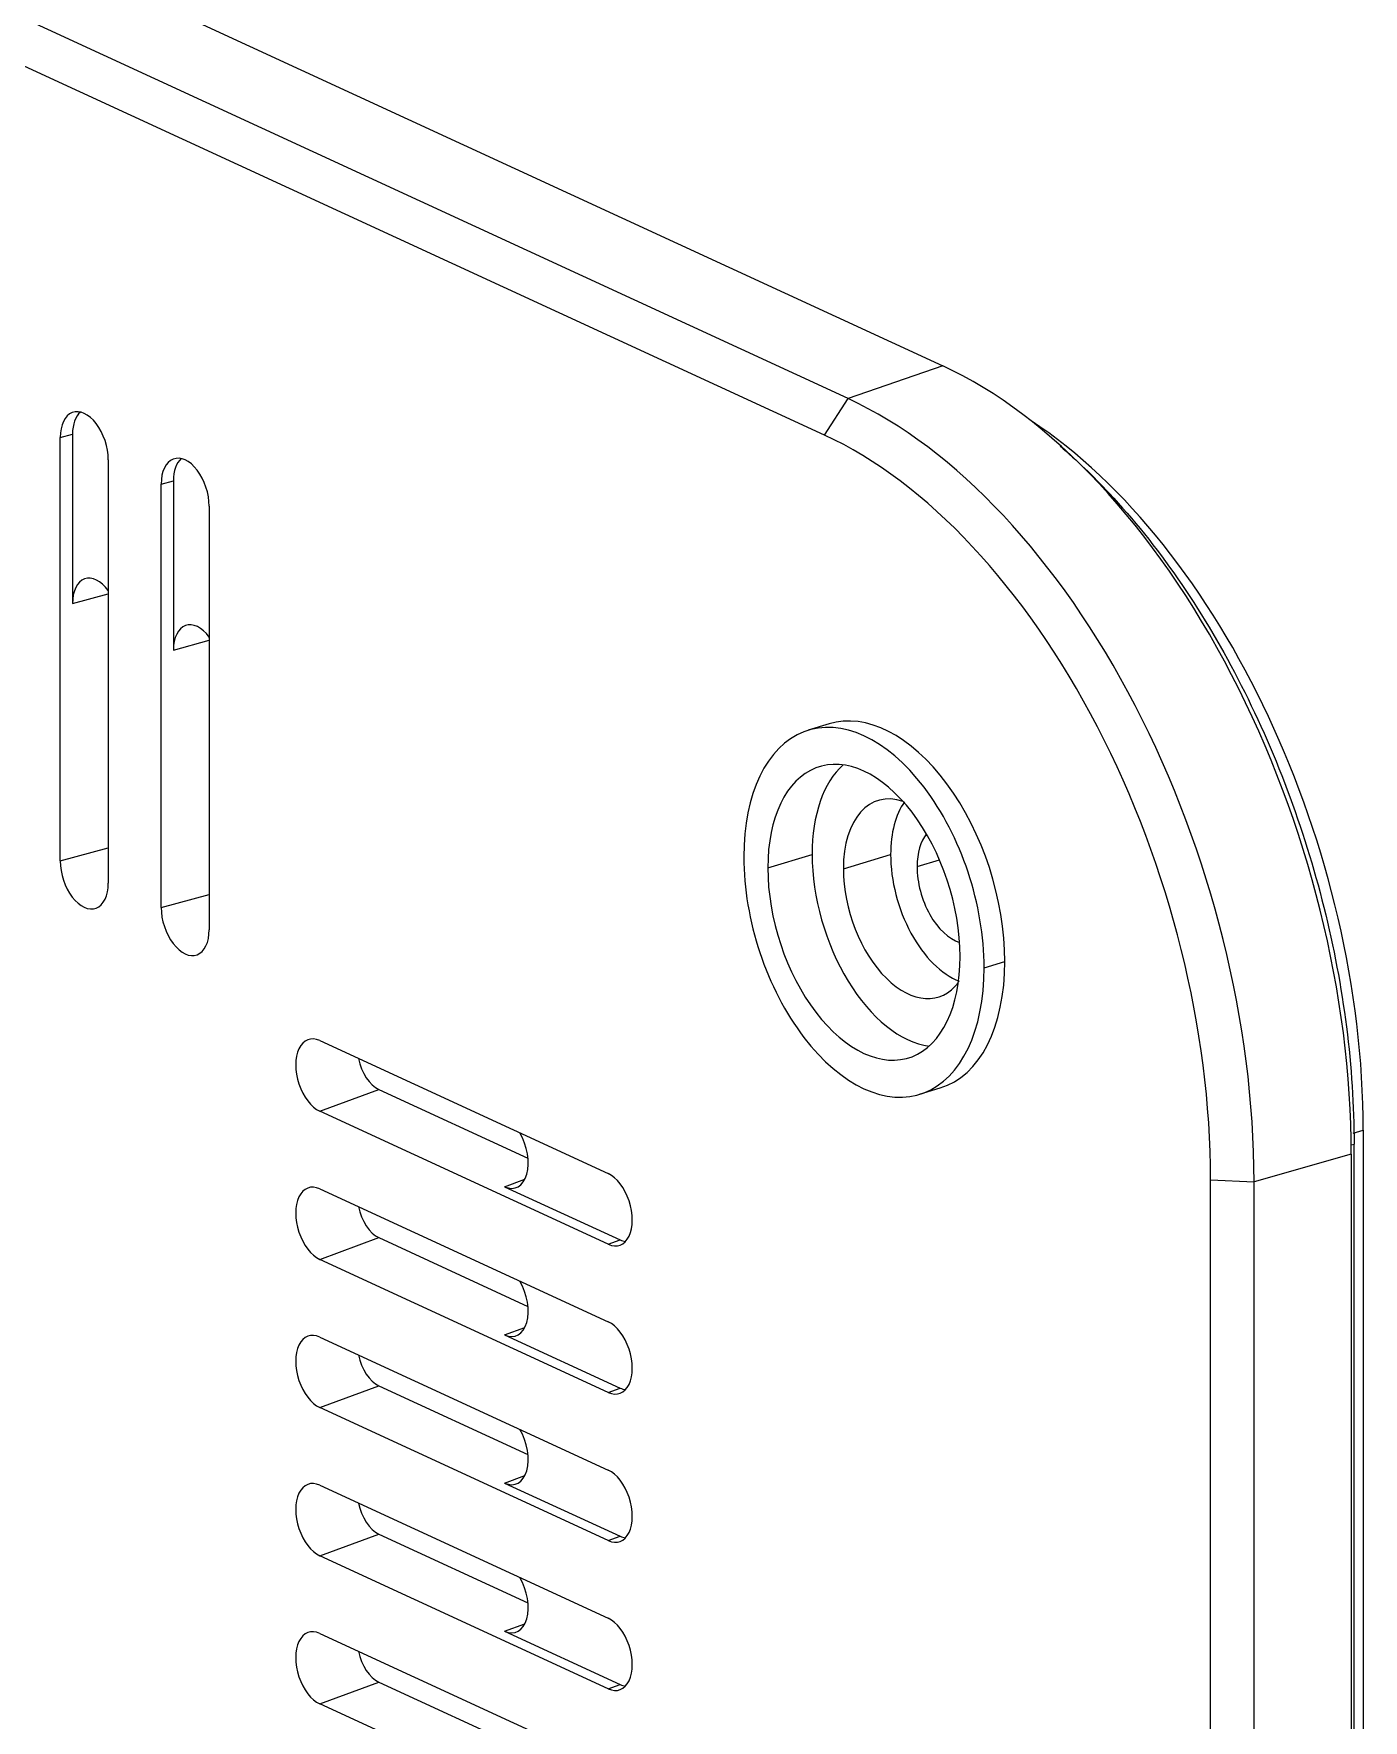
# Model space of a CAD drawing. Header units: millimetres. Extents: x -1304 to 1304, y -904 to 904.
# Drawn here: x -579.41 to -544.5, y 225.24 to 269.54 of the extents above; entities that cross this region are included whole.
import ezdxf

# ---------------------------------------------------------------- set-up
doc = ezdxf.new("R2010")
doc.units = ezdxf.units.MM
doc.header["$MEASUREMENT"] = 0
doc.layers.add('layer 1', color=7, linetype='Continuous')

msp = doc.modelspace()

# ---------------------------------------------------------------- linework, layer by layer
at = {"layer": 'layer 1', "color": 155, "lineweight": 18}
for points in [[(-612.9863, 287.3133), (-612.9863, 287.3133), (-555.5453, 260.8162), (-555.5453, 260.8162)], [(-558.0276, 259.9542), (-558.0276, 259.9542), (-615.4686, 286.4513), (-615.4686, 286.4513)], [(-558.6477, 258.9974), (-558.6477, 258.9974), (-616.0887, 285.4945), (-616.0887, 285.4945)], [(-578.1906, 259.6027), (-578.3219, 259.4912), (-578.397, 259.2796), (-578.397, 259.021)], [(-544.5007, 240.738), (-544.5007, 248.1321), (-548.2321, 256.1027), (-553.2245, 259.3727)], [(-578.7205, 247.8101), (-578.7205, 247.8101), (-578.7205, 258.9323), (-578.7205, 258.9323)], [(-578.397, 259.021), (-578.397, 259.021), (-578.397, 254.5721), (-578.397, 254.5721)], [(-577.4581, 258.35), (-577.4581, 258.35), (-577.4581, 247.2277), (-577.4581, 247.2277)], [(-575.5395, 258.3798), (-575.6708, 258.2682), (-575.7459, 258.0566), (-575.7459, 257.7981)], [(-576.0694, 246.5871), (-576.0694, 246.5871), (-576.0694, 257.7094), (-576.0694, 257.7094)], [(-575.7459, 257.7981), (-575.7459, 257.7981), (-575.7459, 253.3492), (-575.7459, 253.3492)], [(-574.807, 257.127), (-574.807, 257.127), (-574.807, 246.0048), (-574.807, 246.0048)], [(-558.5307, 251.4096), (-558.5307, 251.4096), (-559.0736, 251.2437), (-559.0736, 251.2437)], [(-558.1595, 250.3337), (-558.6787, 249.8712), (-558.9741, 249.0185), (-558.9741, 247.9821)], [(-556.5853, 249.3747), (-557.4709, 249.6791), (-558.1535, 248.9082), (-558.1535, 247.6036)], [(-556.548, 249.3614), (-556.7842, 249.0293), (-556.9125, 248.5438), (-556.9125, 247.9827)], [(-555.9706, 248.5209), (-556.1303, 248.3247), (-556.2182, 248.0199), (-556.2182, 247.6624)], [(-555.6088, 241.846), (-554.5668, 242.1643), (-553.9136, 243.446), (-553.9136, 245.172)], [(-571.9033, 243.0897), (-571.9033, 243.0897), (-564.3287, 239.5956), (-564.3287, 239.5956)], [(-570.8881, 242.6214), (-570.8112, 242.2473), (-570.5953, 241.9193), (-570.3521, 241.8071)], [(-570.3521, 241.8071), (-570.3521, 241.8071), (-566.436, 240.0006), (-566.436, 240.0006)], [(-556.1516, 241.6802), (-556.1516, 241.6802), (-555.6087, 241.846), (-555.6087, 241.846)], [(-564.3287, 237.7419), (-564.3287, 237.7419), (-571.9033, 241.236), (-571.9033, 241.236)], [(-544.5007, 240.738), (-544.5007, 240.738), (-544.5007, 221.2741), (-544.5007, 221.2741)], [(-544.7424, 220.4464), (-544.7424, 220.4464), (-544.7424, 240.3737), (-544.7424, 240.3737)], [(-544.8146, 240.1097), (-544.8146, 240.1097), (-544.8146, 192.8401), (-544.8146, 192.8401)], [(-567.0483, 239.2537), (-567.0483, 239.2537), (-564.0185, 237.8561), (-564.0185, 237.8561)], [(-548.5102, 192.1658), (-548.5102, 192.1658), (-548.5102, 239.4354), (-548.5102, 239.4354)], [(-547.3675, 192.1142), (-547.3675, 192.1142), (-547.3675, 239.3838), (-547.3675, 239.3838)], [(-571.9033, 239.1969), (-571.9033, 239.1969), (-564.3287, 235.7028), (-564.3287, 235.7028)], [(-570.8881, 238.7286), (-570.8112, 238.3545), (-570.5953, 238.0265), (-570.3521, 237.9143)], [(-570.3521, 237.9143), (-570.3521, 237.9143), (-566.436, 236.1078), (-566.436, 236.1078)], [(-564.0185, 237.8561), (-563.9703, 237.8339), (-563.9222, 237.82), (-563.8753, 237.8147)], [(-564.3287, 233.8491), (-564.3287, 233.8491), (-571.9033, 237.3432), (-571.9033, 237.3432)], [(-571.9033, 235.3041), (-571.9033, 235.3041), (-564.3287, 231.81), (-564.3287, 231.81)], [(-567.0483, 235.361), (-567.0483, 235.361), (-564.0185, 233.9633), (-564.0185, 233.9633)], [(-570.8881, 234.8359), (-570.8112, 234.4617), (-570.5953, 234.1337), (-570.3521, 234.0215)], [(-570.3521, 234.0215), (-570.3521, 234.0215), (-566.436, 232.215), (-566.436, 232.215)], [(-564.0185, 233.9633), (-563.9703, 233.9411), (-563.9222, 233.9272), (-563.8753, 233.922)], [(-564.3287, 229.9563), (-564.3287, 229.9563), (-571.9033, 233.4504), (-571.9033, 233.4504)], [(-571.9033, 231.4113), (-571.9033, 231.4113), (-564.3287, 227.9172), (-564.3287, 227.9172)], [(-567.0483, 231.4682), (-567.0483, 231.4682), (-564.0185, 230.0705), (-564.0185, 230.0705)], [(-570.8881, 230.9431), (-570.8112, 230.5689), (-570.5953, 230.2409), (-570.3521, 230.1287)], [(-570.3521, 230.1287), (-570.3521, 230.1287), (-566.436, 228.3222), (-566.436, 228.3222)], [(-564.0185, 230.0705), (-563.9703, 230.0483), (-563.9222, 230.0344), (-563.8753, 230.0292)], [(-564.3287, 226.0635), (-564.3287, 226.0635), (-571.9033, 229.5576), (-571.9033, 229.5576)], [(-571.9033, 227.5185), (-571.9033, 227.5185), (-564.3287, 224.0244), (-564.3287, 224.0244)], [(-567.0483, 227.5754), (-567.0483, 227.5754), (-564.0185, 226.1777), (-564.0185, 226.1777)], [(-570.8881, 227.0503), (-570.8112, 226.6761), (-570.5953, 226.3481), (-570.3521, 226.2359)], [(-570.3521, 226.2359), (-570.3521, 226.2359), (-566.436, 224.4294), (-566.436, 224.4294)], [(-564.0185, 226.1777), (-563.9703, 226.1555), (-563.9222, 226.1416), (-563.8753, 226.1364)], [(-564.3287, 222.1707), (-564.3287, 222.1707), (-571.9033, 225.6648), (-571.9033, 225.6648)]]:
    msp.add_open_spline(points, degree=3, dxfattribs=at)
at = {"layer": 'layer 1', "color": 155, "lineweight": 13}
for points in [[(-555.5453, 260.8162), (-555.5453, 260.8162), (-558.0276, 259.9542), (-558.0276, 259.9542)], [(-558.6477, 258.9974), (-558.6477, 258.9974), (-558.0276, 259.9542), (-558.0276, 259.9542)], [(-578.7205, 258.9323), (-578.7205, 258.9323), (-578.397, 259.021), (-578.397, 259.021)], [(-576.0694, 257.7094), (-576.0694, 257.7094), (-575.7459, 257.7981), (-575.7459, 257.7981)], [(-578.397, 254.5721), (-578.397, 254.5721), (-577.4581, 254.8295), (-577.4581, 254.8295)], [(-575.7459, 253.3492), (-575.7459, 253.3492), (-574.807, 253.6066), (-574.807, 253.6066)], [(-578.7205, 247.8101), (-578.7205, 247.8101), (-577.4581, 248.1562), (-577.4581, 248.1562)], [(-560.1375, 247.6267), (-560.1375, 247.6267), (-558.9741, 247.9821), (-558.9741, 247.9821)], [(-558.1535, 247.6036), (-558.1535, 247.6036), (-556.9125, 247.9827), (-556.9125, 247.9827)], [(-556.2182, 247.6624), (-556.2182, 247.6624), (-555.6296, 247.8423), (-555.6296, 247.8423)], [(-576.0694, 246.5871), (-576.0694, 246.5871), (-574.807, 246.9332), (-574.807, 246.9332)], [(-554.4565, 245.0061), (-554.4565, 245.0061), (-553.9136, 245.1719), (-553.9136, 245.1719)], [(-571.9033, 241.236), (-571.9033, 241.236), (-570.3521, 241.8071), (-570.3521, 241.8071)], [(-544.764, 240.6576), (-544.764, 240.6576), (-544.5007, 240.738), (-544.5007, 240.738)], [(-544.8159, 240.3513), (-544.8159, 240.3513), (-544.7424, 240.3737), (-544.7424, 240.3737)], [(-544.8146, 240.1097), (-544.8146, 240.1097), (-547.3675, 239.3838), (-547.3675, 239.3838)], [(-567.0483, 239.2537), (-567.0483, 239.2537), (-566.519, 239.4486), (-566.519, 239.4486)], [(-548.5102, 239.4354), (-548.5102, 239.4354), (-547.3675, 239.3838), (-547.3675, 239.3838)], [(-571.9033, 237.3432), (-571.9033, 237.3432), (-570.3521, 237.9143), (-570.3521, 237.9143)], [(-564.3287, 237.7419), (-564.3287, 237.7419), (-564.0185, 237.8561), (-564.0185, 237.8561)], [(-567.0483, 235.361), (-567.0483, 235.361), (-566.519, 235.5558), (-566.519, 235.5558)], [(-571.9033, 233.4504), (-571.9033, 233.4504), (-570.3521, 234.0215), (-570.3521, 234.0215)], [(-564.3287, 233.8491), (-564.3287, 233.8491), (-564.0185, 233.9633), (-564.0185, 233.9633)], [(-567.0483, 231.4682), (-567.0483, 231.4682), (-566.519, 231.663), (-566.519, 231.663)], [(-571.9033, 229.5576), (-571.9033, 229.5576), (-570.3521, 230.1287), (-570.3521, 230.1287)], [(-564.3287, 229.9563), (-564.3287, 229.9563), (-564.0185, 230.0705), (-564.0185, 230.0705)], [(-567.0483, 227.5754), (-567.0483, 227.5754), (-566.519, 227.7702), (-566.519, 227.7702)], [(-571.9033, 225.6648), (-571.9033, 225.6648), (-570.3521, 226.2359), (-570.3521, 226.2359)], [(-564.3287, 226.0635), (-564.3287, 226.0635), (-564.0185, 226.1777), (-564.0185, 226.1777)]]:
    msp.add_open_spline(points, degree=3, dxfattribs=at)
at = {"layer": 'layer 1', "color": 155, "lineweight": 18}
for points, knots in [([(-544.8146, 240.1097), (-544.8146, 244.2886), (-545.9452, 248.8178), (-547.9576, 252.701), (-549.97, 256.5843), (-552.6994, 259.5034), (-555.5453, 260.8162)], [0, 0, 0, 0, 0.5, 0.5, 0.5, 1, 1, 1, 1]), ([(-577.4581, 258.35), (-577.4581, 258.6811), (-577.5784, 259.0426), (-577.7737, 259.2983), (-577.969, 259.5539), (-578.2096, 259.6649), (-578.4049, 259.5894), (-578.6002, 259.514), (-578.7205, 259.2635), (-578.7205, 258.9323)], [0, 0, 0, 0, 0.3333333, 0.3333333, 0.3333333, 0.6666667, 0.6666667, 0.6666667, 1, 1, 1, 1]), ([(-547.3675, 239.3838), (-547.3675, 243.5352), (-548.4906, 248.0347), (-550.4897, 251.8924), (-552.4889, 255.7501), (-555.2004, 258.65), (-558.0276, 259.9542)], [0, 0, 0, 0, 0.5, 0.5, 0.5, 1, 1, 1, 1]), ([(-548.5102, 239.4354), (-548.5102, 243.3833), (-549.5782, 247.6622), (-551.4794, 251.3308), (-553.3806, 254.9994), (-555.9591, 257.7571), (-558.6477, 258.9974)], [0, 0, 0, 0, 0.5, 0.5, 0.5, 1, 1, 1, 1]), ([(-574.807, 257.127), (-574.807, 257.4582), (-574.9273, 257.8197), (-575.1226, 258.0753), (-575.3179, 258.331), (-575.5585, 258.442), (-575.7538, 258.3665), (-575.9491, 258.291), (-576.0694, 258.0405), (-576.0694, 257.7094)], [0, 0, 0, 0, 0.3333333, 0.3333333, 0.3333333, 0.6666667, 0.6666667, 0.6666667, 1, 1, 1, 1]), ([(-552.4621, 258.7068), (-552.0231, 258.3315), (-551.5917, 257.9177), (-551.1718, 257.4686), (-550.5421, 256.795), (-549.938, 256.0423), (-549.3712, 255.2247), (-548.8044, 254.4072), (-548.2749, 253.5249), (-547.7929, 252.5948), (-547.3109, 251.6647), (-546.8764, 250.6868), (-546.4977, 249.6798), (-546.119, 248.6729), (-545.7961, 247.6369), (-545.5352, 246.5919), (-545.2744, 245.5468), (-545.0755, 244.4926), (-544.9425, 243.4496), (-544.8095, 242.4066), (-544.7424, 241.3747), (-544.7424, 240.3737)], [0, 0, 0, 0, 0.1428571, 0.1428571, 0.1428571, 0.2857143, 0.2857143, 0.2857143, 0.4285714, 0.4285714, 0.4285714, 0.5714286, 0.5714286, 0.5714286, 0.7142857, 0.7142857, 0.7142857, 0.8571429, 0.8571429, 0.8571429, 1, 1, 1, 1]), ([(-577.4581, 254.9144), (-577.6489, 255.1727), (-577.8874, 255.2887), (-578.082, 255.2177), (-578.2766, 255.1468), (-578.397, 254.9), (-578.397, 254.5721)], [0, 0, 0, 0, 0.5, 0.5, 0.5, 1, 1, 1, 1]), ([(-574.807, 253.6915), (-574.9978, 253.9498), (-575.2363, 254.0657), (-575.4309, 253.9948), (-575.6255, 253.9238), (-575.7459, 253.677), (-575.7459, 253.3492)], [0, 0, 0, 0, 0.5, 0.5, 0.5, 1, 1, 1, 1]), ([(-553.9136, 245.172), (-553.9136, 246.7926), (-554.4902, 248.5615), (-555.4341, 249.8368), (-556.3781, 251.1121), (-557.5523, 251.7085), (-558.5306, 251.4096)], [0, 0, 0, 0, 0.5, 0.5, 0.5, 1, 1, 1, 1]), ([(-554.4565, 245.0061), (-554.4565, 246.6617), (-555.0581, 248.4691), (-556.0346, 249.7474), (-557.0111, 251.0257), (-558.2142, 251.5807), (-559.1907, 251.2033), (-560.1672, 250.8259), (-560.7687, 249.5735), (-560.7687, 247.9178)], [0, 0, 0, 0, 0.3333333, 0.3333333, 0.3333333, 0.6666667, 0.6666667, 0.6666667, 1, 1, 1, 1]), ([(-555.0877, 245.2972), (-555.0877, 246.6218), (-555.569, 248.0677), (-556.3502, 249.0903), (-557.1314, 250.1129), (-558.0939, 250.5569), (-558.8751, 250.255), (-559.6563, 249.9531), (-560.1375, 248.9512), (-560.1375, 247.6267)], [0, 0, 0, 0, 0.3333333, 0.3333333, 0.3333333, 0.6666667, 0.6666667, 0.6666667, 1, 1, 1, 1]), ([(-578.7205, 247.8101), (-578.7205, 247.4789), (-578.6002, 247.1175), (-578.4049, 246.8618), (-578.2096, 246.6062), (-577.969, 246.4952), (-577.7737, 246.5706), (-577.5784, 246.6461), (-577.4581, 246.8966), (-577.4581, 247.2277)], [0, 0, 0, 0, 0.3333333, 0.3333333, 0.3333333, 0.6666667, 0.6666667, 0.6666667, 1, 1, 1, 1]), ([(-560.7687, 247.9178), (-560.7687, 246.2622), (-560.1672, 244.4548), (-559.1907, 243.1765), (-558.2142, 241.8982), (-557.0111, 241.3432), (-556.0346, 241.7206), (-555.0581, 242.098), (-554.4565, 243.3504), (-554.4565, 245.0061)], [0, 0, 0, 0, 0.3333333, 0.3333333, 0.3333333, 0.6666667, 0.6666667, 0.6666667, 1, 1, 1, 1]), ([(-558.9741, 247.9821), (-558.9741, 246.8578), (-558.6266, 245.6339), (-558.0294, 244.6548), (-557.4322, 243.6756), (-556.6498, 243.047), (-555.9023, 242.9457)], [0, 0, 0, 0, 0.5, 0.5, 0.5, 1, 1, 1, 1]), ([(-556.9125, 247.9827), (-556.9125, 247.2938), (-556.7191, 246.5462), (-556.3779, 245.916), (-556.0367, 245.2858), (-555.5778, 244.8288), (-555.1094, 244.6527)], [0, 0, 0, 0, 0.5, 0.5, 0.5, 1, 1, 1, 1]), ([(-556.2182, 247.6624), (-556.2182, 247.2416), (-556.0964, 246.7843), (-555.8832, 246.4047), (-555.6699, 246.025), (-555.3853, 245.7588), (-555.1003, 245.6723)], [0, 0, 0, 0, 0.5, 0.5, 0.5, 1, 1, 1, 1]), ([(-560.1375, 247.6267), (-560.1375, 246.3021), (-559.6563, 244.8562), (-558.8751, 243.8336), (-558.0939, 242.811), (-557.1314, 242.367), (-556.3502, 242.6689), (-555.569, 242.9708), (-555.0877, 243.9727), (-555.0877, 245.2972)], [0, 0, 0, 0, 0.3333333, 0.3333333, 0.3333333, 0.6666667, 0.6666667, 0.6666667, 1, 1, 1, 1]), ([(-558.1535, 247.6036), (-558.1535, 246.547), (-557.7016, 245.3957), (-557.0242, 244.7268), (-556.3468, 244.0579), (-555.5899, 244.0154), (-555.1328, 244.6207)], [0, 0, 0, 0, 0.5, 0.5, 0.5, 1, 1, 1, 1]), ([(-576.0694, 246.5871), (-576.0694, 246.256), (-575.9491, 245.8945), (-575.7538, 245.6389), (-575.5585, 245.3832), (-575.3179, 245.2722), (-575.1226, 245.3477), (-574.9273, 245.4232), (-574.807, 245.6736), (-574.807, 246.0048)], [0, 0, 0, 0, 0.3333333, 0.3333333, 0.3333333, 0.6666667, 0.6666667, 0.6666667, 1, 1, 1, 1]), ([(-571.9033, 243.0897), (-572.1289, 243.1937), (-572.3372, 243.1132), (-572.45, 242.8785), (-572.5628, 242.6437), (-572.5628, 242.2904), (-572.45, 241.9516), (-572.3372, 241.6128), (-572.1289, 241.34), (-571.9033, 241.236)], [0, 0, 0, 0, 0.3333333, 0.3333333, 0.3333333, 0.6666667, 0.6666667, 0.6666667, 1, 1, 1, 1]), ([(-567.0483, 239.2537), (-566.7897, 239.1345), (-566.5585, 239.2642), (-566.4687, 239.579), (-566.379, 239.8937), (-566.4498, 240.3269), (-566.6461, 240.6646)], [0, 0, 0, 0, 0.5, 0.5, 0.5, 1, 1, 1, 1]), ([(-571.9033, 239.1969), (-572.1289, 239.3009), (-572.3372, 239.2204), (-572.45, 238.9857), (-572.5628, 238.7509), (-572.5628, 238.3976), (-572.45, 238.0588), (-572.3372, 237.72), (-572.1289, 237.4472), (-571.9033, 237.3432)], [0, 0, 0, 0, 0.3333333, 0.3333333, 0.3333333, 0.6666667, 0.6666667, 0.6666667, 1, 1, 1, 1]), ([(-564.3287, 237.7419), (-564.1032, 237.6379), (-563.8948, 237.7184), (-563.7821, 237.9531), (-563.6693, 238.1879), (-563.6693, 238.5412), (-563.7821, 238.88), (-563.8948, 239.2188), (-564.1032, 239.4916), (-564.3287, 239.5956)], [0, 0, 0, 0, 0.3333333, 0.3333333, 0.3333333, 0.6666667, 0.6666667, 0.6666667, 1, 1, 1, 1]), ([(-567.0483, 235.361), (-566.7897, 235.2417), (-566.5585, 235.3714), (-566.4687, 235.6862), (-566.379, 236.0009), (-566.4498, 236.4341), (-566.6461, 236.7718)], [0, 0, 0, 0, 0.5, 0.5, 0.5, 1, 1, 1, 1]), ([(-564.3287, 233.8491), (-564.1032, 233.7451), (-563.8948, 233.8256), (-563.7821, 234.0603), (-563.6693, 234.2951), (-563.6693, 234.6484), (-563.7821, 234.9872), (-563.8948, 235.326), (-564.1032, 235.5988), (-564.3287, 235.7028)], [0, 0, 0, 0, 0.3333333, 0.3333333, 0.3333333, 0.6666667, 0.6666667, 0.6666667, 1, 1, 1, 1]), ([(-571.9033, 235.3041), (-572.1289, 235.4082), (-572.3372, 235.3276), (-572.45, 235.0929), (-572.5628, 234.8581), (-572.5628, 234.5048), (-572.45, 234.166), (-572.3372, 233.8272), (-572.1289, 233.5544), (-571.9033, 233.4504)], [0, 0, 0, 0, 0.3333333, 0.3333333, 0.3333333, 0.6666667, 0.6666667, 0.6666667, 1, 1, 1, 1]), ([(-567.0483, 231.4682), (-566.7897, 231.3489), (-566.5585, 231.4786), (-566.4687, 231.7934), (-566.379, 232.1081), (-566.4498, 232.5413), (-566.6461, 232.879)], [0, 0, 0, 0, 0.5, 0.5, 0.5, 1, 1, 1, 1]), ([(-564.3287, 229.9563), (-564.1032, 229.8523), (-563.8948, 229.9328), (-563.7821, 230.1676), (-563.6693, 230.4023), (-563.6693, 230.7556), (-563.7821, 231.0944), (-563.8948, 231.4332), (-564.1032, 231.706), (-564.3287, 231.81)], [0, 0, 0, 0, 0.3333333, 0.3333333, 0.3333333, 0.6666667, 0.6666667, 0.6666667, 1, 1, 1, 1]), ([(-571.9033, 231.4113), (-572.1289, 231.5154), (-572.3372, 231.4348), (-572.45, 231.2001), (-572.5628, 230.9653), (-572.5628, 230.612), (-572.45, 230.2732), (-572.3372, 229.9344), (-572.1289, 229.6617), (-571.9033, 229.5576)], [0, 0, 0, 0, 0.3333333, 0.3333333, 0.3333333, 0.6666667, 0.6666667, 0.6666667, 1, 1, 1, 1]), ([(-567.0483, 227.5754), (-566.7897, 227.4561), (-566.5585, 227.5858), (-566.4687, 227.9006), (-566.379, 228.2153), (-566.4498, 228.6485), (-566.6461, 228.9862)], [0, 0, 0, 0, 0.5, 0.5, 0.5, 1, 1, 1, 1]), ([(-564.3287, 226.0635), (-564.1032, 225.9595), (-563.8948, 226.04), (-563.7821, 226.2748), (-563.6693, 226.5095), (-563.6693, 226.8628), (-563.7821, 227.2016), (-563.8948, 227.5404), (-564.1032, 227.8132), (-564.3287, 227.9172)], [0, 0, 0, 0, 0.3333333, 0.3333333, 0.3333333, 0.6666667, 0.6666667, 0.6666667, 1, 1, 1, 1]), ([(-571.9033, 227.5185), (-572.1289, 227.6226), (-572.3372, 227.542), (-572.45, 227.3073), (-572.5628, 227.0725), (-572.5628, 226.7192), (-572.45, 226.3804), (-572.3372, 226.0416), (-572.1289, 225.7689), (-571.9033, 225.6648)], [0, 0, 0, 0, 0.3333333, 0.3333333, 0.3333333, 0.6666667, 0.6666667, 0.6666667, 1, 1, 1, 1])]:
    msp.add_open_spline(points, degree=3, knots=knots, dxfattribs=at)

doc.saveas('drawing.dxf')
